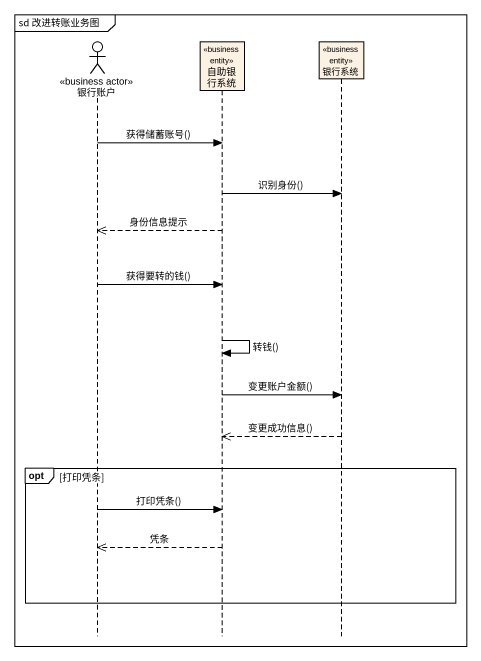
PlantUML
@startuml
mainframe sd 改进转账业务图
hide footbox
actor 银行账户 <<business actor>>
participant 自助银行系统 <<business entity>>
participant 银行系统 <<business entity>>

银行账户 -> 自助银行系统 : 获得储蓄账号()
自助银行系统 -> 银行系统 : 识别身份()
自助银行系统 -->> 银行账户 : 身份信息提示
银行账户 -> 自助银行系统 : 获得要转的钱()
自助银行系统 -> 自助银行系统 : 转钱()
自助银行系统 -> 银行系统 : 变更账户金额()
银行系统 -->> 自助银行系统 : 变更成功信息()
opt 打印凭条
  银行账户 -> 自助银行系统 : 打印凭条()
  自助银行系统 -->> 银行账户 : 凭条
end
@enduml
